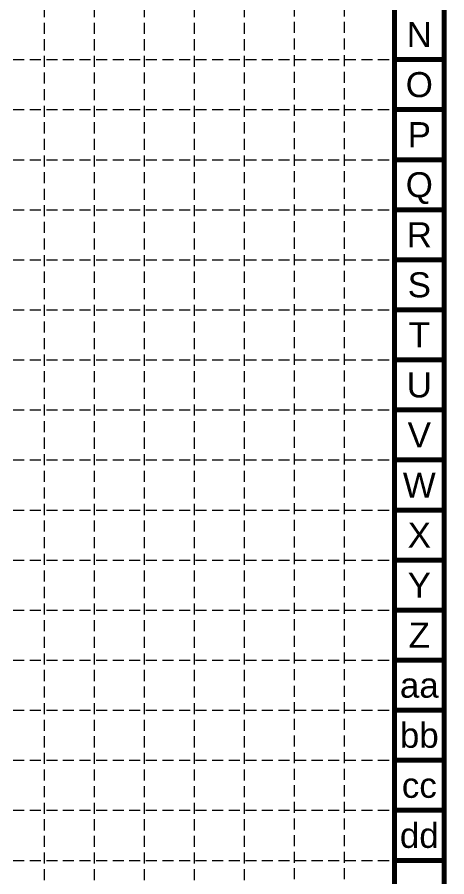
# Model space of a CAD drawing. Header units: feet. Extents: x -1048 to -33, y 2514 to 3149.
# Drawn here: x -169 to -33, y 2651.9 to 2923.8 of the extents above; entities that cross this region are included whole.
import ezdxf
from ezdxf.enums import TextEntityAlignment as Align

# ---------------------------------------------------------------- set-up
doc = ezdxf.new("R2010")
doc.units = ezdxf.units.FT
doc.header["$LTSCALE"] = 20
doc.header["$MEASUREMENT"] = 0
doc.linetypes.add('HIDDEN', pattern=[0.375, 0.25, -0.125])
doc.layers.add('BASE', color=7, linetype='Continuous')
doc.layers.add('GRID', color=254, linetype='HIDDEN')
doc.styles.get("Standard").update_dxf_attribs({"font": 'ARIAL.TTF'})

msp = doc.modelspace()

# ---------------------------------------------------------------- linework, layer by layer
at = {"layer": 'BASE', "color": 9}
msp.add_line((-49.62, 3132.09), (-49.62, 2530.43), dxfattribs=at)
at = {"layer": 'BASE', "const_width": 1.58}
for points in [[(-1047.12, 2514.59), (-33.79, 2514.59), (-33.79, 3147.93), (-1047.12, 3147.93)], [(-1031.32, 2530.42), (-49.58, 2530.39), (-49.6, 3132.1), (-1031.13, 3132.12)]]:
    msp.add_lwpolyline(points, close=True, dxfattribs=at)
for points in [[(-33.79, 2910.43), (-49.62, 2910.43)], [(-33.79, 2894.59), (-49.62, 2894.59)], [(-33.79, 2878.76), (-49.62, 2878.76)], [(-33.79, 2862.93), (-49.62, 2862.93)], [(-33.79, 2847.09), (-49.62, 2847.09)], [(-33.79, 2831.26), (-49.62, 2831.26)], [(-33.79, 2815.43), (-49.62, 2815.43)], [(-33.79, 2799.59), (-49.62, 2799.59)], [(-33.79, 2783.76), (-49.62, 2783.76)], [(-33.79, 2767.93), (-49.62, 2767.93)], [(-33.79, 2752.09), (-49.62, 2752.09)], [(-33.79, 2736.26), (-49.62, 2736.26)], [(-33.79, 2720.43), (-49.62, 2720.43)], [(-33.79, 2704.59), (-49.62, 2704.59)], [(-33.79, 2688.76), (-49.62, 2688.76)], [(-33.79, 2672.93), (-49.62, 2672.93)], [(-33.79, 2657.09), (-49.62, 2657.09)]]:
    msp.add_lwpolyline(points, dxfattribs=at)
at = {"layer": 'GRID', "color": 252, "linetype": 'HIDDEN', "lineweight": 0, "ltscale": 0.7}
for p, q in [((-160.46, 3132.09), (-160.46, 2577.86)), ((-144.62, 3132.09), (-144.62, 2577.86)), ((-128.79, 3132.09), (-128.79, 2577.86)), ((-112.96, 3132.09), (-112.96, 2577.86)), ((-97.12, 3132.09), (-97.12, 2577.86)), ((-81.32, 3132.35), (-81.32, 2577.86)), ((-65.49, 3132.35), (-65.49, 2577.86)), ((-1031.29, 2910.43), (-49.62, 2910.43)), ((-1031.29, 2894.59), (-49.62, 2894.59)), ((-1031.29, 2878.76), (-49.62, 2878.76)), ((-1031.29, 2862.93), (-49.62, 2862.93)), ((-1031.29, 2847.09), (-49.62, 2847.09)), ((-1031.29, 2831.26), (-49.62, 2831.26)), ((-1031.29, 2815.43), (-49.62, 2815.43)), ((-1031.29, 2799.59), (-49.62, 2799.59)), ((-1031.29, 2783.76), (-49.62, 2783.76)), ((-1031.29, 2767.93), (-49.62, 2767.93)), ((-1031.29, 2752.09), (-49.62, 2752.09)), ((-1031.29, 2736.26), (-49.62, 2736.26)), ((-1031.29, 2720.43), (-49.62, 2720.43)), ((-1031.29, 2704.59), (-49.62, 2704.59)), ((-1031.29, 2688.76), (-49.62, 2688.76)), ((-1031.29, 2672.93), (-49.62, 2672.93)), ((-1031.29, 2657.09), (-49.62, 2657.09))]:
    msp.add_line(p, q, dxfattribs=at)

# ---------------------------------------------------------------- texts
at = {"layer": 'BASE'}
for s, height, p in [('N', 7.92, (-41.71, 2918.34)), ('O', 7.92, (-41.71, 2902.51)), ('P', 7.92, (-41.71, 2886.68)), ('Q', 7.92, (-41.71, 2870.84)), ('R', 7.92, (-41.71, 2855.01)), ('S', 7.92, (-41.71, 2839.18)), ('T', 7.92, (-41.71, 2823.34)), ('U', 7.92, (-41.71, 2807.51)), ('V', 7.92, (-41.71, 2791.68)), ('W', 7.92, (-41.71, 2775.84)), ('X', 7.92, (-41.71, 2760.01)), ('Y', 7.92, (-41.71, 2744.18)), ('Z', 7.92, (-41.71, 2728.34)), ('aa', 7.917, (-41.71, 2712.51)), ('bb', 7.917, (-41.71, 2696.68)), ('cc', 7.917, (-41.71, 2680.84)), ('dd', 7.917, (-41.71, 2665.01))]:
    msp.add_text(s, height=height, dxfattribs=at).set_placement(p, align=Align.MIDDLE_CENTER)

doc.saveas('drawing.dxf')
